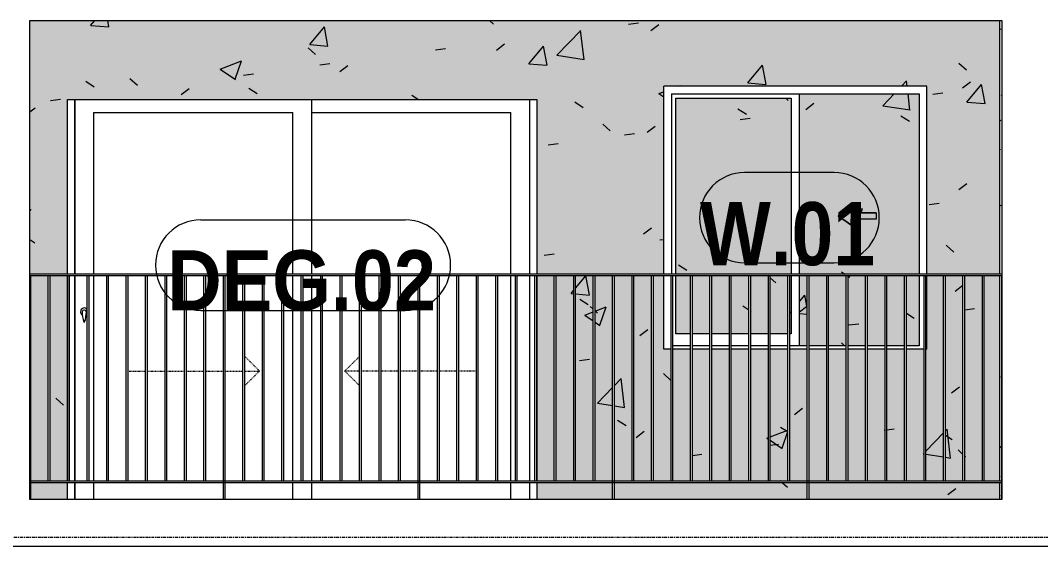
# Model space of a CAD drawing. Header units: millimetres. Extents: x -134153 to 99383, y -5233 to 35400.
# Drawn here: x 30709 to 36140, y 8950 to 11750 of the extents above; entities that cross this region are included whole.
import ezdxf

# ---------------------------------------------------------------- set-up
doc = ezdxf.new("R2010")
doc.units = ezdxf.units.MM
for name, pattern in [('1 NÉT CALL OUT', [6, 3, -3]), ('Centre', [31.75, 6.35, -4.7625, 15.875, -4.7625]), ('Dash', [6, 3, -3])]:
    doc.linetypes.add(name, pattern=pattern)
for name, color, linetype, lineweight in [('0-2', 250, 'Continuous', 5), ('A-DETL-GENF', 92, 'Continuous', 9), ('A-DETL-GENF-1', 92, '1 NÉT CALL OUT', 9), ('A-DOOR', 31, 'Continuous', 9), ('A-DOOR-FRAM', 31, 'Continuous', 9), ('A-DOOR-HDLN', 31, 'Dash', 9), ('A-DOOR-IDEN', 31, 'Continuous', 9), ('A-FLOR-HRAL', 11, 'Continuous', 9), ('A-FLOR-LEVL-2', 51, 'Centre', 9), ('A-GLAZ', 151, 'Continuous', 9), ('A-GLAZ-3', 7, '1 NÉT CALL OUT', 9), ('A-GLAZ-IDEN', 152, 'Continuous', 9), ('A-WALL', 113, 'Continuous', 9), ('A-WALL-PATT-1', 9, 'Continuous', 9), ('I-WALL-1', 7, 'Continuous', 9)]:
    doc.layers.add(name, color=color, linetype=linetype, lineweight=lineweight)
doc.styles.add('Arial_B_1', font='arialbd_0.ttf', dxfattribs={"width": 0.85, "height": 336})
doc.styles.add('Arial_B_2', font='arialbd_0.ttf', dxfattribs={"width": 0.9, "height": 320})
pattern_1 = [(37.5, (82572.62, 0), (-5.1206, 156.6122), [5.364, -118.181, 5.364, -132.812, -132.08]), (37.5, (82572.62, 0), (-5.1206, 156.6122), [-261.722, 5.364, -126.716]), (7.5, (82572.62, 0), (143.847, 229.3842), [5.364, -61.285, 5.364, -105.989, -42.672]), (7.5, (82572.62, 0), (143.847, 229.3842), [-178.003, 5.364, -37.308]), (327.5, (82472.65, 0), (253.1176, 0.4601), [5.364, -35.276, 5.364, -140.94, -191.008]), (327.5, (82472.65, 0), (253.1176, 0.4601), [-186.944, 5.364, -185.644]), (317.5, (82472.65, 0), (244.338, 71.3376), [5.364, -14.956, 5.364, -90.546, -109.728]), (317.5, (82472.65, 0), (244.338, 71.3376), [-116.23, 5.364, -104.364])]

# ---------------------------------------------------------------- blocks, each defined once
blk = doc.blocks.new('NCV_TKTC_TANG 3 - 4_rvt-4-TKCS_MẶT ĐỨNG HƯỚNG NAM')
at = {"layer": 'A-WALL-PATT-1'}
h = blk.add_hatch(dxfattribs=at)
h.set_pattern_fill('FP_31', color=256, style=0, pattern_type=2)
h.set_pattern_definition([(50, (82572.6, 0), (1165.98, -102.01), [121.92, -1341.12]), (355, (82572.6, 0), (-225.554, 1222.76), [97.536, -1072.896]), (100.451, (82669.8, -8.5), (940.43, 1120.746), [103.616, -1139.776]), (46.184, (82572.6, 325.1), (1734.91, -269.07), [182.88, -2011.68]), (96.636, (82717.2, 302.7), (1519.38, 1583.54), [155.42, -1709.66]), (351.184, (82572.6, 325.1), (1519.4, 1583.52), [146.3, -1609.34]), (21, (82735.2, 243.8), (970.33, -654.5), [121.92, -1341.12]), (326, (82735.2, 243.8), (395.53, 1178.8), [97.536, -1072.896]), (71.451, (82816, 189.3), (1365.87, 524.296), [103.616, -1139.776]), (37.5, (82572.62, 0), (19.767, 541.153), [53.645, -1006.246, 53.645, -1035.507, -1076.96]), (37.5, (82572.62, 0), (19.767, 541.153), [-2149.043, 53.645, -1023.315]), (7.5, (82572.6, 0), (427.646, 641.156), [53.645, -567.334, 53.645, -981.862, -410.464]), (7.5, (82572.6, 0), (427.646, 641.156), [-1656.486, 53.645, -356.82]), (327.5, (82210.1, 0), (867.782, -36.665), [53.645, -352.755, 53.645, -1214.323, -1682.496]), (327.5, (82210.1, 0), (867.782, -36.665), [-1674.37, 53.645, -1628.85]), (317.5, (82047.56, 0), (948.028, 162.73), [53.645, -474.675, 53.645, -788.416, -1194.816]), (317.5, (82047.56, 0), (948.028, 162.73), [-1370.38, 53.645, -1141.17])])
h.paths.add_polyline_path([(74254.9, 9200), (74417.1, 9200), (74417.1, 9290), (73401.5, 9290), (73401.5, 9200), (74243.7, 9200)])
h.paths.add_polyline_path([(72365.5, 9200), (73391.5, 9200), (73391.5, 9290), (72365.5, 9290)])
h.paths.add_polyline_path([(69257.5, 9200), (69452.6, 9200), (69452.6, 9290), (69257.5, 9290), (69257.5, 9200.4)])
h.paths.add_polyline_path([(71952.6, 9200), (72355.5, 9200), (72355.5, 9290), (71952.6, 9290)])
h.paths.add_polyline_path([(74402.1, 9300), (74417.1, 9300), (74417.1, 10390), (74333.9, 10390), (74333.9, 9300), (74347.6, 9300)])
h.paths.add_polyline_path([(69274.5, 9300), (69351.1, 9300), (69351.1, 10390), (69257.5, 10390), (69257.5, 9300)])
h.paths.add_polyline_path([(74243.7, 9300), (74323.9, 9300), (74323.9, 10390), (74230.3, 10390), (74230.3, 9300)])
h.paths.add_polyline_path([(73712.3, 9300), (73805.9, 9300), (73805.9, 10000), (73712.3, 10000), (73712.3, 9702)])
h.paths.add_polyline_path([(69361.1, 9300), (69452.6, 9300), (69452.6, 10390), (69361.1, 10390), (69361.1, 9825.9)])
h.paths.add_polyline_path([(73815.9, 9300), (73909.5, 9300), (73909.5, 10000), (73815.9, 10000), (73815.9, 9606.2)])
h.paths.add_polyline_path([(74013.1, 9300), (74013.1, 10000), (73919.5, 10000), (73919.5, 9300)])
h.paths.add_polyline_path([(74023.1, 9300), (74116.7, 9300), (74116.7, 10390), (74027.6, 10390), (74027.6, 10000), (74023.1, 10000), (74023.1, 9414.5)])
h.paths.add_polyline_path([(74126.7, 9300), (74220.3, 9300), (74220.3, 10390), (74126.7, 10390), (74126.7, 9318.7)])
h.paths.add_polyline_path([(73080.7, 9300), (73080.7, 10000), (72987.1, 10000), (72987.1, 9300)])
h.paths.add_polyline_path([(72977.1, 9300), (72977.1, 10000), (72883.5, 10000), (72883.5, 9300)])
h.paths.add_polyline_path([(72873.5, 9300), (72873.5, 10000), (72779.9, 10000), (72779.9, 9300)])
h.paths.add_polyline_path([(73702.3, 9300), (73702.3, 10000), (73608.7, 10000), (73608.7, 9300)])
h.paths.add_polyline_path([(72769.9, 9300), (72769.9, 10000), (72676.3, 10000), (72676.3, 9300)])
h.paths.add_polyline_path([(72666.3, 9300), (72666.3, 10000), (72627.6, 10000), (72627.6, 10390), (72572.7, 10390), (72572.7, 9300), (72657.1, 9300)])
h.paths.add_polyline_path([(73598.7, 9300), (73598.7, 10000), (73505.1, 10000), (73505.1, 9300)])
h.paths.add_polyline_path([(73495.1, 9300), (73495.1, 10000), (73401.5, 10000), (73401.5, 9300)])
h.paths.add_polyline_path([(73391.5, 9300), (73390.2, 10000), (73297.9, 10000), (73297.9, 9300)])
h.paths.add_polyline_path([(73194.3, 9300), (73287.9, 9300), (73287.9, 10000), (73194.3, 10000), (73194.3, 9825.9)])
h.paths.add_polyline_path([(73090.7, 9300), (73184.3, 9300), (73184.3, 10000), (73090.7, 10000), (73090.7, 9825.9)])
h.paths.add_polyline_path([(72469.1, 9300), (72562.7, 9300), (72562.7, 10390), (72469.1, 10390), (72469.1, 9825.9)])
h.paths.add_polyline_path([(72459.1, 9300), (72459.1, 10390), (72365.5, 10390), (72365.5, 9300)])
h.paths.add_polyline_path([(72355.5, 9300), (72355.5, 10390), (72261.9, 10390), (72261.9, 9300)])
h.paths.add_polyline_path([(72158.3, 9300), (72251.9, 9300), (72251.9, 10390), (72158.3, 10390), (72158.3, 9825.9)])
h.paths.add_polyline_path([(72148.3, 9300), (72148.3, 10390), (72054.7, 10390), (72054.7, 9300)])
h.paths.add_polyline_path([(72044.7, 9300), (72044.7, 10390), (71952.6, 10390), (71952.6, 9300)])
h.paths.add_polyline_path([(73401.5, 10019.1), (73495.1, 10019.1), (73495.1, 10390), (73401.5, 10390), (73401.5, 10082.6)])
h.paths.add_polyline_path([(73391.5, 10019.1), (73391.5, 10390), (73349.8, 10390), (73349.8, 10019.1), (73369.6, 10019.1)])
h.paths.add_polyline_path([(73505.1, 10019.1), (73598.7, 10019.1), (73598.7, 10390), (73505.1, 10390)])
h.paths.add_polyline_path([(73608.7, 10019.1), (73702.3, 10019.1), (73702.3, 10390), (73608.7, 10390)])
h.paths.add_polyline_path([(73712.3, 10019.1), (73805.9, 10019.1), (73805.9, 10390), (73712.3, 10390)])
h.paths.add_polyline_path([(73815.9, 10019.1), (73909.5, 10019.1), (73909.5, 10390), (73815.9, 10390)])
h.paths.add_polyline_path([(73986.6, 10019.1), (73986.6, 10390), (73919.5, 10390), (73919.5, 10019.1)])
h.paths.add_polyline_path([(72883.5, 10082.6), (72977.1, 10082.6), (72977.1, 10390), (72883.5, 10390)])
h.paths.add_polyline_path([(73297.9, 10082.6), (73305.3, 10082.6), (73305.3, 10390), (73297.9, 10390), (73297.9, 10085.4)])
h.paths.add_polyline_path([(72873.5, 10082.6), (72873.5, 10390), (72779.9, 10390), (72779.9, 10082.6)])
h.paths.add_polyline_path([(72769.9, 10082.6), (72769.9, 10390), (72691.1, 10390), (72691.1, 10082.6)])
h.paths.add_polyline_path([(72987.1, 10082.6), (73080.7, 10082.6), (73080.7, 10390), (72987.1, 10390), (72987.1, 10372.9)])
h.paths.add_polyline_path([(73090.7, 10082.6), (73184.3, 10082.6), (73184.3, 10390), (73090.7, 10389.2), (73090.7, 10277.1)])
h.paths.add_polyline_path([(73287.9, 10082.6), (73287.9, 10390), (73194.3, 10390), (73194.3, 10082.6)])
h.paths.add_polyline_path([(72627.6, 10400), (72627.6, 11400), (74027.6, 11400), (74027.6, 10400), (74417.1, 10400), (74417.1, 11750), (69252.6, 11750), (69252.6, 10400), (69452.6, 10400), (69452.6, 11330), (71952.6, 11330), (71952.6, 10400)])
h.paths.add_polyline_path([(73758.5, 10400), (73986.6, 10400), (73986.6, 11359.1), (73349.8, 11359.1), (73349.8, 10400), (73623.1, 10400)])
h.paths.add_polyline_path([(73305.3, 10400), (73305.3, 11336.5), (72691.1, 11336.5), (72691.1, 10400), (72957.8, 10400)])
h.paths.add_polyline_path([(73623.1, 10662.1), (73555.3, 10709.5), (73623.1, 10757), (73623.1, 10726.5), (73758.5, 10726.5), (73758.5, 10692.6), (73623.1, 10692.6)])
h = blk.add_hatch(dxfattribs=at)
h.set_pattern_fill('FP_32', color=256, style=0, pattern_type=2)
h.set_pattern_definition(pattern_1)
h.paths.add_polyline_path([(74254.9, 9200), (74417.1, 9200), (74417.1, 9290), (73401.5, 9290), (73401.5, 9200), (74243.7, 9200)])
h.paths.add_polyline_path([(72365.5, 9200), (73391.5, 9200), (73391.5, 9290), (72365.5, 9290)])
h.paths.add_polyline_path([(69257.5, 9200), (69452.6, 9200), (69452.6, 9290), (69257.5, 9290), (69257.5, 9200.4)])
h.paths.add_polyline_path([(71952.6, 9200), (72355.5, 9200), (72355.5, 9290), (71952.6, 9290)])
h.paths.add_polyline_path([(74402.1, 9300), (74417.1, 9300), (74417.1, 10390), (74333.9, 10390), (74333.9, 9300), (74347.6, 9300)])
h.paths.add_polyline_path([(69274.5, 9300), (69351.1, 9300), (69351.1, 10390), (69257.5, 10390), (69257.5, 9300)])
h.paths.add_polyline_path([(74243.7, 9300), (74323.9, 9300), (74323.9, 10390), (74230.3, 10390), (74230.3, 9300)])
h.paths.add_polyline_path([(73712.3, 9300), (73805.9, 9300), (73805.9, 10000), (73712.3, 10000), (73712.3, 9702)])
h.paths.add_polyline_path([(69361.1, 9300), (69452.6, 9300), (69452.6, 10390), (69361.1, 10390), (69361.1, 9825.9)])
h.paths.add_polyline_path([(73815.9, 9300), (73909.5, 9300), (73909.5, 10000), (73815.9, 10000), (73815.9, 9606.2)])
h.paths.add_polyline_path([(74013.1, 9300), (74013.1, 10000), (73919.5, 10000), (73919.5, 9300)])
h.paths.add_polyline_path([(74023.1, 9300), (74116.7, 9300), (74116.7, 10390), (74027.6, 10390), (74027.6, 10000), (74023.1, 10000), (74023.1, 9414.5)])
h.paths.add_polyline_path([(74126.7, 9300), (74220.3, 9300), (74220.3, 10390), (74126.7, 10390), (74126.7, 9318.7)])
h.paths.add_polyline_path([(73080.7, 9300), (73080.7, 10000), (72987.1, 10000), (72987.1, 9300)])
h.paths.add_polyline_path([(72977.1, 9300), (72977.1, 10000), (72883.5, 10000), (72883.5, 9300)])
h.paths.add_polyline_path([(72873.5, 9300), (72873.5, 10000), (72779.9, 10000), (72779.9, 9300)])
h.paths.add_polyline_path([(73702.3, 9300), (73702.3, 10000), (73608.7, 10000), (73608.7, 9300)])
h.paths.add_polyline_path([(72769.9, 9300), (72769.9, 10000), (72676.3, 10000), (72676.3, 9300)])
h.paths.add_polyline_path([(72666.3, 9300), (72666.3, 10000), (72627.6, 10000), (72627.6, 10390), (72572.7, 10390), (72572.7, 9300), (72657.1, 9300)])
h.paths.add_polyline_path([(73598.7, 9300), (73598.7, 10000), (73505.1, 10000), (73505.1, 9300)])
h.paths.add_polyline_path([(73495.1, 9300), (73495.1, 10000), (73401.5, 10000), (73401.5, 9300)])
h.paths.add_polyline_path([(73391.5, 9300), (73390.2, 10000), (73297.9, 10000), (73297.9, 9300)])
h.paths.add_polyline_path([(73194.3, 9300), (73287.9, 9300), (73287.9, 10000), (73194.3, 10000), (73194.3, 9825.9)])
h.paths.add_polyline_path([(73090.7, 9300), (73184.3, 9300), (73184.3, 10000), (73090.7, 10000), (73090.7, 9825.9)])
h.paths.add_polyline_path([(72469.1, 9300), (72562.7, 9300), (72562.7, 10390), (72469.1, 10390), (72469.1, 9825.9)])
h.paths.add_polyline_path([(72459.1, 9300), (72459.1, 10390), (72365.5, 10390), (72365.5, 9300)])
h.paths.add_polyline_path([(72355.5, 9300), (72355.5, 10390), (72261.9, 10390), (72261.9, 9300)])
h.paths.add_polyline_path([(72158.3, 9300), (72251.9, 9300), (72251.9, 10390), (72158.3, 10390), (72158.3, 9825.9)])
h.paths.add_polyline_path([(72148.3, 9300), (72148.3, 10390), (72054.7, 10390), (72054.7, 9300)])
h.paths.add_polyline_path([(72044.7, 9300), (72044.7, 10390), (71952.6, 10390), (71952.6, 9300)])
h.paths.add_polyline_path([(73401.5, 10019.1), (73495.1, 10019.1), (73495.1, 10390), (73401.5, 10390), (73401.5, 10082.6)])
h.paths.add_polyline_path([(73391.5, 10019.1), (73391.5, 10390), (73349.8, 10390), (73349.8, 10019.1), (73369.6, 10019.1)])
h.paths.add_polyline_path([(73505.1, 10019.1), (73598.7, 10019.1), (73598.7, 10390), (73505.1, 10390)])
h.paths.add_polyline_path([(73608.7, 10019.1), (73702.3, 10019.1), (73702.3, 10390), (73608.7, 10390)])
h.paths.add_polyline_path([(73712.3, 10019.1), (73805.9, 10019.1), (73805.9, 10390), (73712.3, 10390)])
h.paths.add_polyline_path([(73815.9, 10019.1), (73909.5, 10019.1), (73909.5, 10390), (73815.9, 10390)])
h.paths.add_polyline_path([(73986.6, 10019.1), (73986.6, 10390), (73919.5, 10390), (73919.5, 10019.1)])
h.paths.add_polyline_path([(72883.5, 10082.6), (72977.1, 10082.6), (72977.1, 10390), (72883.5, 10390)])
h.paths.add_polyline_path([(73297.9, 10082.6), (73305.3, 10082.6), (73305.3, 10390), (73297.9, 10390), (73297.9, 10085.4)])
h.paths.add_polyline_path([(72873.5, 10082.6), (72873.5, 10390), (72779.9, 10390), (72779.9, 10082.6)])
h.paths.add_polyline_path([(72769.9, 10082.6), (72769.9, 10390), (72691.1, 10390), (72691.1, 10082.6)])
h.paths.add_polyline_path([(72987.1, 10082.6), (73080.7, 10082.6), (73080.7, 10390), (72987.1, 10390), (72987.1, 10372.9)])
h.paths.add_polyline_path([(73090.7, 10082.6), (73184.3, 10082.6), (73184.3, 10390), (73090.7, 10389.2), (73090.7, 10277.1)])
h.paths.add_polyline_path([(73287.9, 10082.6), (73287.9, 10390), (73194.3, 10390), (73194.3, 10082.6)])
h.paths.add_polyline_path([(72627.6, 10400), (72627.6, 11400), (74027.6, 11400), (74027.6, 10400), (74417.1, 10400), (74417.1, 11750), (69252.6, 11750), (69252.6, 10400), (69452.6, 10400), (69452.6, 11330), (71952.6, 11330), (71952.6, 10400)])
h.paths.add_polyline_path([(73758.5, 10400), (73986.6, 10400), (73986.6, 11359.1), (73349.8, 11359.1), (73349.8, 10400), (73623.1, 10400)])
h.paths.add_polyline_path([(73305.3, 10400), (73305.3, 11336.5), (72691.1, 11336.5), (72691.1, 10400), (72957.8, 10400)])
h.paths.add_polyline_path([(73623.1, 10662.1), (73555.3, 10709.5), (73623.1, 10757), (73623.1, 10726.5), (73758.5, 10726.5), (73758.5, 10692.6), (73623.1, 10692.6)])
h = blk.add_hatch(dxfattribs=at)
h.set_pattern_fill('FP_32', color=256, style=0, pattern_type=2)
h.set_pattern_definition(pattern_1)
h.paths.add_polyline_path([(74427.1, 9200), (74427.1, 9290), (74417.1, 9290), (74417.3, 9200)])
h.paths.add_polyline_path([(74417.1, 9300), (74427.1, 9300), (74427.1, 10390), (74417.1, 10390), (74417.1, 9825.9)])
h.paths.add_polyline_path([(74427.1, 10400), (74425.7, 11750), (74417.1, 11750), (74417.1, 10400), (74421.2, 10400)])
at = {"layer": 'I-WALL-1'}
for p, q in [((74417.1, 10400), (74417.1, 11750)), ((74427.1, 11750), (74427.1, 10400)), ((69452.6, 10400), (69452.6, 11330)), ((69452.6, 11330), (71952.6, 11330)), ((71952.6, 11330), (71952.6, 10400)), ((69452.6, 9300), (69452.6, 10390)), ((71952.6, 10390), (71952.6, 9300)), ((74417.1, 9300), (74417.1, 10390)), ((74427.1, 10390), (74427.1, 9300)), ((69452.6, 9200), (69452.6, 9290)), ((71952.6, 9290), (71952.6, 9200)), ((74417.1, 9200), (74417.1, 9290)), ((74427.1, 9290), (74427.1, 9200))]:
    blk.add_line(p, q, dxfattribs=at)
blk = doc.blocks.new('1_FAMILY RVT - W01-WxH 1400x1400xmm-411185-TKCS_MẶT ĐỨNG HƯỚNG NAM')
at = {"layer": 'A-DETL-GENF-1'}
blk.add_hatch(color=256, dxfattribs=at).paths.add_polyline_path([(73623.1, 10662.1), (73623.1, 10692.6), (73758.5, 10692.6), (73758.5, 10726.5), (73623.1, 10726.5), (73623.1, 10757), (73555.3, 10709.5)])
at = {"layer": 'A-DETL-GENF'}
for p, q in [((73555.3, 10709.5), (73623.1, 10757)), ((73555.3, 10709.5), (73623.1, 10757)), ((73623.1, 10757), (73623.1, 10726.5)), ((73623.1, 10757), (73623.1, 10726.5)), ((73555.3, 10709.5), (73623.1, 10662.1)), ((73623.1, 10662.1), (73555.3, 10709.5)), ((73758.5, 10726.5), (73623.1, 10726.5)), ((73623.1, 10726.5), (73758.5, 10726.5)), ((73758.5, 10726.5), (73758.5, 10692.6)), ((73758.5, 10726.5), (73758.5, 10692.6)), ((73623.1, 10692.6), (73623.1, 10662.1)), ((73758.5, 10692.6), (73623.1, 10692.6)), ((73623.1, 10692.6), (73623.1, 10662.1)), ((73758.5, 10692.6), (73623.1, 10692.6))]:
    blk.add_line(p, q, dxfattribs=at)
at = {"layer": 'A-GLAZ'}
for p, q in [((74027.6, 11400), (72627.6, 11400)), ((72627.6, 10400), (72627.6, 11400)), ((72668.5, 11359.1), (72668.5, 10400)), ((72668.5, 11359.1), (73986.6, 11359.1)), ((73349.8, 10400), (73349.8, 11359.1)), ((73986.6, 11359.1), (73986.6, 10400)), ((74027.6, 10400), (74027.6, 11400)), ((72691.1, 11336.5), (73305.3, 11336.5)), ((72691.1, 10400), (72691.1, 11336.5)), ((73305.3, 11336.5), (73305.3, 10400)), ((72627.6, 10000), (72627.6, 10390)), ((72691.1, 10082.6), (72691.1, 10390)), ((73305.3, 10390), (73305.3, 10082.6)), ((73349.8, 10019), (73349.8, 10390)), ((73986.6, 10390), (73986.6, 10019)), ((74027.6, 10000), (74027.6, 10390)), ((72769.9, 10082.6), (72691.1, 10082.6)), ((72873.5, 10082.6), (72779.9, 10082.6)), ((72977.1, 10082.6), (72883.5, 10082.6)), ((73080.7, 10082.6), (72987.1, 10082.6)), ((73184.3, 10082.6), (73090.7, 10082.6)), ((73287.9, 10082.6), (73194.3, 10082.6)), ((73305.3, 10082.6), (73297.9, 10082.6)), ((72666.3, 10000), (72627.6, 10000)), ((72769.9, 10019), (72676.3, 10019)), ((72769.9, 10000), (72676.3, 10000)), ((72873.5, 10019), (72779.9, 10019)), ((72873.5, 10000), (72779.9, 10000)), ((72977.1, 10019), (72883.5, 10019)), ((72977.1, 10000), (72883.5, 10000)), ((73080.7, 10019), (72987.1, 10019)), ((73080.7, 10000), (72987.1, 10000)), ((73184.3, 10019), (73090.7, 10019)), ((73184.3, 10000), (73090.7, 10000)), ((73287.9, 10019), (73194.3, 10019)), ((73287.9, 10000), (73194.3, 10000)), ((73391.5, 10019), (73297.9, 10019)), ((73391.5, 10000), (73297.9, 10000)), ((73495.1, 10019), (73401.5, 10019)), ((73495.1, 10000), (73401.5, 10000)), ((73598.7, 10019), (73505.1, 10019)), ((73598.7, 10000), (73505.1, 10000)), ((73702.3, 10019), (73608.7, 10019)), ((73702.3, 10000), (73608.7, 10000)), ((73805.9, 10019), (73712.3, 10019)), ((73805.9, 10000), (73712.3, 10000)), ((73909.5, 10019), (73815.9, 10019)), ((73909.5, 10000), (73815.9, 10000)), ((73986.6, 10019), (73919.5, 10019)), ((74013.1, 10000), (73919.5, 10000)), ((74027.6, 10000), (74023.1, 10000))]:
    blk.add_line(p, q, dxfattribs=at)
blk = doc.blocks.new('DEG_02-DEG_03 - DEG_02-2500x2400mm-CỬA ĐI 02 CÁNH TRƯỢT-841416-TKCS_MẶT ĐỨNG HƯỚNG NAM')
at = {"layer": 'A-DOOR'}
for p, q in [((69492.6, 10400), (69492.6, 11330)), ((70752.6, 11330), (70752.6, 10400)), ((69592.6, 11260), (70652.6, 11260)), ((69592.6, 11260), (69592.6, 10400)), ((70652.6, 10400), (70652.6, 11260)), ((70752.6, 11260), (71812.6, 11260)), ((71812.6, 10400), (71812.6, 11260)), ((69492.6, 9300), (69492.6, 10390)), ((69592.6, 10390), (69592.6, 9300)), ((70652.6, 9300), (70652.6, 10390)), ((70752.6, 10390), (70752.6, 9300)), ((71812.6, 9300), (71812.6, 10390)), ((69492.6, 9200), (69492.6, 9290)), ((69592.6, 9290), (69592.6, 9200)), ((70652.6, 9200), (70652.6, 9290)), ((70752.6, 9290), (70752.6, 9200)), ((71812.6, 9200), (71812.6, 9290))]:
    blk.add_line(p, q, dxfattribs=at)
at = {"layer": 'A-DOOR', "flags": 128}
blk.add_lwpolyline([(69544.1, 10208.7), (69544.1, 10208.7), (69544, 10208.7), (69544, 10208.7), (69544, 10208.7), (69544, 10208.7), (69544, 10208.7), (69544, 10208.7), (69543.9, 10208.7), (69543.9, 10208.7), (69543.9, 10208.7), (69543.9, 10208.7), (69543.8, 10208.7), (69543.8, 10208.7), (69543.8, 10208.7), (69543.7, 10208.7), (69543.7, 10208.7), (69543.7, 10208.7), (69543.6, 10208.7), (69543.6, 10208.7), (69543.5, 10208.7), (69543.5, 10208.7), (69543.4, 10208.7), (69543.4, 10208.7), (69543.3, 10208.7), (69543.3, 10208.7), (69543.2, 10208.7), (69543.2, 10208.7), (69543.1, 10208.7), (69543.1, 10208.7), (69543, 10208.7), (69542.9, 10208.7), (69542.9, 10208.7), (69542.8, 10208.7), (69542.8, 10208.7), (69542.7, 10208.7), (69542.6, 10208.7), (69542.6, 10208.7), (69542.5, 10208.7), (69542.5, 10208.7), (69542.4, 10208.7), (69542.3, 10208.7), (69542.3, 10208.7), (69542.2, 10208.7), (69542.2, 10208.7), (69542.1, 10208.7), (69542.1, 10208.7), (69542, 10208.7), (69541.9, 10208.7), (69541.9, 10208.7), (69541.8, 10208.7), (69541.8, 10208.7), (69541.7, 10208.7), (69541.7, 10208.7), (69541.6, 10208.7), (69541.6, 10208.7), (69541.5, 10208.7), (69541.5, 10208.7), (69541.5, 10208.7), (69541.4, 10208.7), (69541.4, 10208.7), (69541.3, 10208.7), (69541.3, 10208.7), (69541.3, 10208.7), (69541.2, 10208.7), (69541.2, 10208.7), (69541.2, 10208.7), (69541.2, 10208.7), (69541.2, 10208.7), (69541.1, 10208.7), (69541.1, 10208.7), (69541.1, 10208.7), (69541.1, 10208.7), (69541.1, 10208.7), (69541.1, 10208.7), (69541.1, 10208.7)], dxfattribs=at)
at = {"layer": 'A-DOOR'}
for centre, radius, start, end in [((69542.6, 10200), 20, 37.5125, 180), ((69542.6, 10200), 20, 180, 240), ((69541.1, 10199.2), 9.45, 90, 180), ((69696.4, 10199.2), 164.8, 180, 199.134), ((69544.1, 10199.2), 9.45, 0, 90), ((69388.8, 10199.2), 164.8, 340.866, 0), ((69542.6, 10200), 20, 300, 322.4875), ((69542.9, 10146), 2.34, 199.134, 261.031), ((69542.2, 10146), 2.34, 278.969, 340.866)]:
    blk.add_arc(centre, radius, start, end, dxfattribs=at)
at = {"layer": 'A-DOOR-FRAM'}
for p, q in [((69492.6, 11330), (69492.6, 10400)), ((71912.6, 11330), (71912.6, 10400)), ((69492.6, 10390), (69492.6, 9300)), ((71912.6, 10390), (71912.6, 9300)), ((69492.6, 9290), (69492.6, 9200)), ((71912.6, 9290), (71912.6, 9200))]:
    blk.add_line(p, q, dxfattribs=at)
at = {"layer": 'A-DOOR-HDLN'}
for p, q in [((70475.3, 9884.2), (70397.1, 9962.5)), ((70929.8, 9884.2), (71008.7, 9963.1)), ((69775.5, 9884.2), (69869.1, 9884.2)), ((69880.5, 9884.2), (69972.7, 9884.2)), ((69982.7, 9884.2), (70076.3, 9884.2)), ((70086.3, 9884.2), (70179.9, 9884.2)), ((70189.9, 9884.2), (70283.5, 9884.2)), ((70293.5, 9884.2), (70387.1, 9884.2)), ((70475.3, 9884.2), (70397.1, 9806)), ((70397.1, 9884.2), (70475.3, 9884.2)), ((70929.8, 9884.2), (71008.7, 9805.3)), ((71008.7, 9884.2), (70929.8, 9884.2)), ((71112.3, 9884.2), (71018.7, 9884.2)), ((71215.9, 9884.2), (71122.3, 9884.2)), ((71319.5, 9884.2), (71225.9, 9884.2)), ((71423.1, 9884.2), (71329.5, 9884.2)), ((71526.7, 9884.2), (71433.1, 9884.2)), ((71630.3, 9884.2), (71536.7, 9884.2))]:
    blk.add_line(p, q, dxfattribs=at)
blk = doc.blocks.new('Railing - 10mm-1251313-TKCS_MẶT ĐỨNG HƯỚNG NAM')
at = {"layer": 'A-FLOR-HRAL'}
for p, q in [((52620.064287, 5900), (52620.064287, 6990)), ((52630.064287, 5900), (52630.064287, 6990))]:
    blk.add_line(p, q, dxfattribs=at)
blk = doc.blocks.new('Railing - 50 x 10mm-1251315-TKCS_MẶT ĐỨNG HƯỚNG NAM')
at = {"layer": 'A-FLOR-HRAL'}
for p, q in [((51697.564287, 5800), (51697.564287, 6990)), ((51707.564287, 6990), (51697.564287, 6990)), ((51707.564287, 5800), (51707.564287, 6990))]:
    blk.add_line(p, q, dxfattribs=at)
blk = doc.blocks.new('Railing - 50 x 10mm-V291-TKCS_MẶT ĐỨNG HƯỚNG NAM')
at = {"layer": 'A-FLOR-HRAL'}
blk.add_line((74427.5, 5800), (74427.5, 6990), dxfattribs=at)
blk = doc.blocks.new('Railing - 50 x 10mm-V292-TKCS_MẶT ĐỨNG HƯỚNG NAM')
at = {"layer": 'A-FLOR-HRAL'}
for p, q in [((69257.5, 6990), (69252.6, 6990)), ((69257.5, 5799.8), (69257.5, 6990))]:
    blk.add_line(p, q, dxfattribs=at)
blk = doc.blocks.new('Railing - Railing-1270778-TKCS_MẶT ĐỨNG HƯỚNG NAM')
at = {"layer": 'A-FLOR-HRAL'}
for p, q in [((69252.6, 9300), (74427.6, 9300)), ((74427.6, 9290), (69252.6, 9290))]:
    blk.add_line(p, q, dxfattribs=at)
for name, p in [('Railing - 50 x 10mm-V292-TKCS_MẶT ĐỨNG HƯỚNG NAM', (0, 3400)), ('Railing - 10mm-1251313-TKCS_MẶT ĐỨNG HƯỚNG NAM', (16731, 3400)), ('Railing - 10mm-1251313-TKCS_MẶT ĐỨNG HƯỚNG NAM', (16834.6, 3400)), ('Railing - 10mm-1251313-TKCS_MẶT ĐỨNG HƯỚNG NAM', (16938.2, 3400)), ('Railing - 10mm-1251313-TKCS_MẶT ĐỨNG HƯỚNG NAM', (17041.8, 3400)), ('Railing - 10mm-1251313-TKCS_MẶT ĐỨNG HƯỚNG NAM', (17145.4, 3400)), ('Railing - 10mm-1251313-TKCS_MẶT ĐỨNG HƯỚNG NAM', (17249, 3400)), ('Railing - 10mm-1251313-TKCS_MẶT ĐỨNG HƯỚNG NAM', (17352.6, 3400)), ('Railing - 10mm-1251313-TKCS_MẶT ĐỨNG HƯỚNG NAM', (17456.2, 3400)), ('Railing - 10mm-1251313-TKCS_MẶT ĐỨNG HƯỚNG NAM', (17559.8, 3400)), ('Railing - 50 x 10mm-1251315-TKCS_MẶT ĐỨNG HƯỚNG NAM', (18585.9, 3400)), ('Railing - 10mm-1251313-TKCS_MẶT ĐỨNG HƯỚNG NAM', (17767, 3400)), ('Railing - 10mm-1251313-TKCS_MẶT ĐỨNG HƯỚNG NAM', (17870.6, 3400)), ('Railing - 10mm-1251313-TKCS_MẶT ĐỨNG HƯỚNG NAM', (17974.2, 3400)), ('Railing - 10mm-1251313-TKCS_MẶT ĐỨNG HƯỚNG NAM', (18077.8, 3400)), ('Railing - 10mm-1251313-TKCS_MẶT ĐỨNG HƯỚNG NAM', (18181.4, 3400)), ('Railing - 10mm-1251313-TKCS_MẶT ĐỨNG HƯỚNG NAM', (18285, 3400)), ('Railing - 10mm-1251313-TKCS_MẶT ĐỨNG HƯỚNG NAM', (18388.6, 3400)), ('Railing - 10mm-1251313-TKCS_MẶT ĐỨNG HƯỚNG NAM', (18492.2, 3400)), ('Railing - 10mm-1251313-TKCS_MẶT ĐỨNG HƯỚNG NAM', (18595.8, 3400)), ('Railing - 50 x 10mm-1251315-TKCS_MẶT ĐỨNG HƯỚNG NAM', (19621.9, 3400)), ('Railing - 10mm-1251313-TKCS_MẶT ĐỨNG HƯỚNG NAM', (18803, 3400)), ('Railing - 10mm-1251313-TKCS_MẶT ĐỨNG HƯỚNG NAM', (18906.6, 3400)), ('Railing - 10mm-1251313-TKCS_MẶT ĐỨNG HƯỚNG NAM', (19010.2, 3400)), ('Railing - 10mm-1251313-TKCS_MẶT ĐỨNG HƯỚNG NAM', (19113.8, 3400)), ('Railing - 10mm-1251313-TKCS_MẶT ĐỨNG HƯỚNG NAM', (19217.4, 3400)), ('Railing - 10mm-1251313-TKCS_MẶT ĐỨNG HƯỚNG NAM', (19321, 3400)), ('Railing - 10mm-1251313-TKCS_MẶT ĐỨNG HƯỚNG NAM', (19424.6, 3400)), ('Railing - 10mm-1251313-TKCS_MẶT ĐỨNG HƯỚNG NAM', (19528.2, 3400)), ('Railing - 10mm-1251313-TKCS_MẶT ĐỨNG HƯỚNG NAM', (19631.8, 3400)), ('Railing - 50 x 10mm-1251315-TKCS_MẶT ĐỨNG HƯỚNG NAM', (20657.9, 3400)), ('Railing - 10mm-1251313-TKCS_MẶT ĐỨNG HƯỚNG NAM', (19839, 3400)), ('Railing - 10mm-1251313-TKCS_MẶT ĐỨNG HƯỚNG NAM', (19942.6, 3400)), ('Railing - 10mm-1251313-TKCS_MẶT ĐỨNG HƯỚNG NAM', (20046.2, 3400)), ('Railing - 10mm-1251313-TKCS_MẶT ĐỨNG HƯỚNG NAM', (20149.8, 3400)), ('Railing - 10mm-1251313-TKCS_MẶT ĐỨNG HƯỚNG NAM', (20253.4, 3400)), ('Railing - 10mm-1251313-TKCS_MẶT ĐỨNG HƯỚNG NAM', (20357, 3400)), ('Railing - 10mm-1251313-TKCS_MẶT ĐỨNG HƯỚNG NAM', (20460.6, 3400)), ('Railing - 10mm-1251313-TKCS_MẶT ĐỨNG HƯỚNG NAM', (20564.2, 3400)), ('Railing - 10mm-1251313-TKCS_MẶT ĐỨNG HƯỚNG NAM', (20667.8, 3400)), ('Railing - 50 x 10mm-1251315-TKCS_MẶT ĐỨNG HƯỚNG NAM', (21693.9, 3400)), ('Railing - 10mm-1251313-TKCS_MẶT ĐỨNG HƯỚNG NAM', (20875, 3400)), ('Railing - 10mm-1251313-TKCS_MẶT ĐỨNG HƯỚNG NAM', (20978.6, 3400)), ('Railing - 10mm-1251313-TKCS_MẶT ĐỨNG HƯỚNG NAM', (21082.2, 3400)), ('Railing - 10mm-1251313-TKCS_MẶT ĐỨNG HƯỚNG NAM', (21185.8, 3400)), ('Railing - 10mm-1251313-TKCS_MẶT ĐỨNG HƯỚNG NAM', (21289.4, 3400)), ('Railing - 10mm-1251313-TKCS_MẶT ĐỨNG HƯỚNG NAM', (21393, 3400)), ('Railing - 10mm-1251313-TKCS_MẶT ĐỨNG HƯỚNG NAM', (21496.6, 3400)), ('Railing - 10mm-1251313-TKCS_MẶT ĐỨNG HƯỚNG NAM', (21600.2, 3400)), ('Railing - 10mm-1251313-TKCS_MẶT ĐỨNG HƯỚNG NAM', (21703.8, 3400)), ('Railing - 50 x 10mm-V291-TKCS_MẶT ĐỨNG HƯỚNG NAM', (0, 3400))]:
    blk.add_blockref(name, p)
blk = doc.blocks.new('Top Rail Type - Top Rail_Internal_-1270781-TKCS_MẶT ĐỨNG HƯỚNG NAM')
at = {"layer": 'A-FLOR-HRAL'}
for p, q in [((74427.564287, 10400), (69252.635618, 10400)), ((74427.564287, 10390), (69252.635618, 10390))]:
    blk.add_line(p, q, dxfattribs=at)
blk = doc.blocks.new('STN_Door Tag - STN_Door Tag-1788670-TKCS_MẶT ĐỨNG HƯỚNG NAM')
at = {"layer": 'A-DOOR-IDEN'}
for p, q in [((50538.4, 10689.1), (51626.5, 10689.1)), ((50538.4, 10206.1), (51626.5, 10206.1))]:
    blk.add_line(p, q, dxfattribs=at)
for centre, start, end in [((50538.4, 10447.6), 90, 270), ((51626.5, 10447.6), 270, 90)]:
    blk.add_arc(centre, 241.5, start, end, dxfattribs=at)
blk = doc.blocks.new('SSA-WINDOW TAG - 10-2062020-TKCS_MẶT ĐỨNG HƯỚNG NAM')
at = {"layer": 'A-GLAZ-IDEN'}
for p, q in [((43760.064287, 11140), (43282.564287, 11140)), ((43282.564287, 10660), (43760.064287, 10660))]:
    blk.add_line(p, q, dxfattribs=at)
for centre, start, end in [((43282.564287, 10900), 90, 270), ((43760.064287, 10900), 270, 90)]:
    blk.add_arc(centre, 240, start, end, dxfattribs=at)

msp = doc.modelspace()

# ---------------------------------------------------------------- linework, layer by layer
at = {"layer": 'A-FLOR-LEVL-2'}
msp.add_line((-12769.4, 9000), (95658.9, 9000), dxfattribs=at)
at = {"layer": 'A-WALL'}
for p, q in [((30758.9, 9200), (30758.9, 11750)), ((30758.9, 11750), (35933.9, 11750)), ((35933.9, 11750), (35933.9, 9200)), ((35933.9, 9200), (30758.9, 9200)), ((38598.9, 8950), (23758.9, 8950))]:
    msp.add_line(p, q, dxfattribs=at)

# ---------------------------------------------------------------- block references
at = {"layer": '0-2'}
msp.add_blockref('NCV_TKTC_TANG 3 - 4_rvt-4-TKCS_MẶT ĐỨNG HƯỚNG NAM', (-38493.7, 0), dxfattribs=at)
at = {"layer": 'A-DOOR'}
msp.add_blockref('DEG_02-DEG_03 - DEG_02-2500x2400mm-CỬA ĐI 02 CÁNH TRƯỢT-841416-TKCS_MẶT ĐỨNG HƯỚNG NAM', (-38493.7, 0), dxfattribs=at)
at = {"layer": 'A-DOOR-IDEN'}
msp.add_blockref('STN_Door Tag - STN_Door Tag-1788670-TKCS_MẶT ĐỨNG HƯỚNG NAM', (-18868.7, 0), dxfattribs=at)
at = {"layer": 'A-FLOR-HRAL'}
for name in ['Top Rail Type - Top Rail_Internal_-1270781-TKCS_MẶT ĐỨNG HƯỚNG NAM', 'Railing - Railing-1270778-TKCS_MẶT ĐỨNG HƯỚNG NAM']:
    msp.add_blockref(name, (-38493.7, 0), dxfattribs=at)
at = {"layer": 'A-GLAZ-3'}
msp.add_blockref('1_FAMILY RVT - W01-WxH 1400x1400xmm-411185-TKCS_MẶT ĐỨNG HƯỚNG NAM', (-38493.7, 0), dxfattribs=at)
at = {"layer": 'A-GLAZ-IDEN'}
msp.add_blockref('SSA-WINDOW TAG - 10-2062020-TKCS_MẶT ĐỨNG HƯỚNG NAM', (-8718.7, -200), dxfattribs=at)

# ---------------------------------------------------------------- texts
at = {"layer": 'A-DOOR-IDEN', "insert": (32205.6, 10364.6), "char_height": 320, "width": 1467.36, "attachment_point": 5, "line_spacing_factor": 0.936439, "style": 'Arial_B_2'}
msp.add_mtext('\\pt7.2,14.4,21.6,28.8,36,43.2,50.4,57.6,64.8,72,79.2,86.4,93.6,100.8,108,115.2,122.4,129.6,136.8,144,151.2,158.4,165.6,172.8,180,187.2,194.4,201.6,208.8,216,223.2,230.4;DEG.02', dxfattribs=at)
at = {"layer": 'A-GLAZ-IDEN', "insert": (34792.6, 10612.7), "char_height": 336, "width": 962.88, "attachment_point": 5, "line_spacing_factor": 0.936439, "style": 'Arial_B_1'}
msp.add_mtext('\\pt6.80064,13.60128,20.39856,27.1992,33.99984,40.80048,47.60112,54.3984,61.19904,67.99968,74.80032,81.60096,88.4016,95.19888,101.99952,108.80016,115.6008,122.40144,129.19872,135.99936,142.8,149.60064,156.40128,163.19856,169.9992,176.79984,183.60048,190.40112,197.1984,203.99904,210.79968,217.60032;W.01', dxfattribs=at)

doc.saveas('drawing.dxf')
